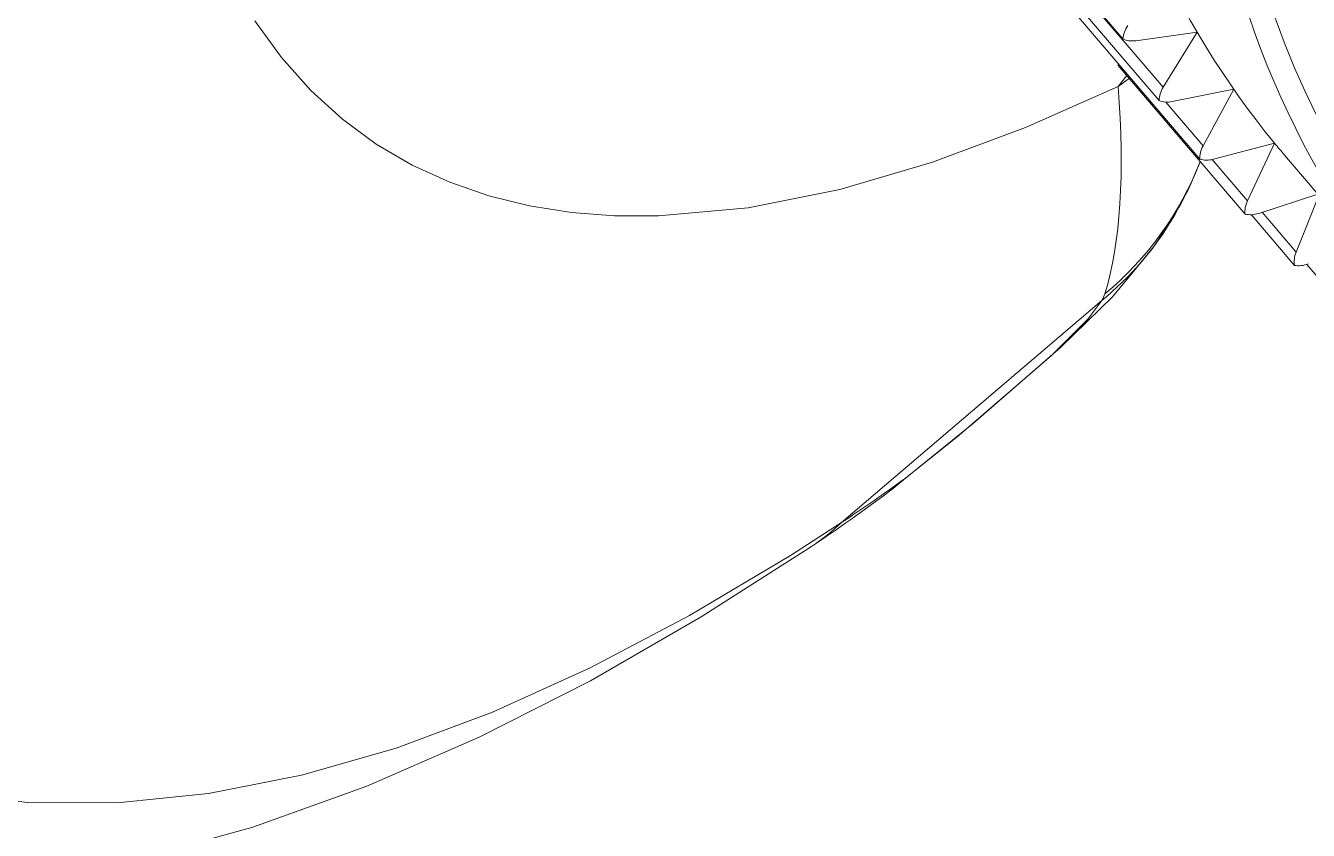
# Model space of a CAD drawing. Header units: metres. Extents: x 2999 to 3109, y 1752 to 1796.
# Drawn here: x 3011.88657 to 3011.89428, y 1761.66757 to 1761.67241 of the extents above; entities that cross this region are included whole.
import ezdxf

# ---------------------------------------------------------------- set-up
doc = ezdxf.new("R2010")
doc.units = ezdxf.units.M
doc.layers.add('PAREDES', color=7, linetype='Continuous')

msp = doc.modelspace()

# ---------------------------------------------------------------- linework, layer by layer
at = {"layer": 'PAREDES', "color": 253, "lineweight": 0}
for p, q in [((3011.893167485591, 1761.672333535803), (3011.892404524503, 1761.67322813701)), ((3011.893409978806, 1761.672042027122), (3011.892647017718, 1761.672936628329)), ((3011.893385310339, 1761.671961904431), (3011.89262234925, 1761.672856505638)), ((3011.893630729633, 1761.671609894046), (3011.89286779172, 1761.672504515108)), ((3011.893614229537, 1761.67237404105), (3011.893245721918, 1761.672322280132)), ((3011.893409978806, 1761.672042027122), (3011.893614229537, 1761.67237404105)), ((3011.8939028733, 1761.671278848764), (3011.893139912211, 1761.672173449971)), ((3011.893139030126, 1761.672046516815), (3011.893190771257, 1761.672113987751)), ((3011.893139030126, 1761.672046516815), (3011.893207618175, 1761.672097558728)), ((3011.893834388824, 1761.672030127311), (3011.893465196463, 1761.67195575901)), ((3011.893650290787, 1761.671690302798), (3011.893834388824, 1761.672030127311)), ((3011.893650290787, 1761.671690302798), (3011.893426282873, 1761.671952962739)), ((3011.894080404786, 1761.67170547093), (3011.893711888253, 1761.67160901786)), ((3011.8939171748, 1761.671359252333), (3011.894080404786, 1761.67170547093)), ((3011.8939171748, 1761.671359252333), (3011.893705532543, 1761.67160743078)), ((3011.894903148825, 1761.670739442579), (3011.894140187736, 1761.671634043787)), ((3011.894341234654, 1761.671398327227), (3011.893984993244, 1761.671283135977)), ((3011.894209509137, 1761.671050325833), (3011.894347088232, 1761.671391447364)), ((3011.89420047069, 1761.670970251828), (3011.893940500798, 1761.671275078268)), ((3011.894209509137, 1761.671050325833), (3011.894005388187, 1761.671289677657)), ((3011.894522340458, 1761.670685341517), (3011.894274100899, 1761.670976428085)), ((3011.891476256056, 1761.669424268341), (3011.893041445643, 1761.67075916982))]:
    msp.add_line(p, q, dxfattribs=at)
for points in [[(3011.893139030126, 1761.672046516815), (3011.892581995586, 1761.671799978529), (3011.892023025058, 1761.671591161983), (3011.891465675547, 1761.671427454212), (3011.890914189436, 1761.671316990134), (3011.890374040517, 1761.671268155892), (3011.890110191029, 1761.671269565308), (3011.8898518181, 1761.671289489586), (3011.889599828982, 1761.671329027414), (3011.889355163989, 1761.671389145064), (3011.889119150628, 1761.671470497562), (3011.888892626621, 1761.67157412403), (3011.888677008778, 1761.671700434528), (3011.888473382959, 1761.671850037804), (3011.888282947502, 1761.672023317495), (3011.888106910636, 1761.672220504975), (3011.887946444125, 1761.672441639642)], [(3011.89176413177, 1761.66961157095), (3011.892270325692, 1761.67002126175), (3011.892793608728, 1761.670477096448), (3011.89310522615, 1761.670781018498), (3011.893346809316, 1761.671071236277), (3011.89346763624, 1761.671254791266)], [(3011.893041445643, 1761.67075916982), (3011.892957608031, 1761.670646843386), (3011.892737556583, 1761.670428917602), (3011.892182536731, 1761.669948306007), (3011.891860094958, 1761.669690886353)], [(3011.883280928217, 1761.669469368044), (3011.883686148579, 1761.669028902799), (3011.884117873869, 1761.668654220653), (3011.884573227515, 1761.668344786163), (3011.885049501667, 1761.668099726222), (3011.885544100952, 1761.667917942605), (3011.886054999197, 1761.667797860288), (3011.886580262928, 1761.667737983662), (3011.887118243273, 1761.667736578716), (3011.887667751472, 1761.667791984137), (3011.888227621943, 1761.667902558463), (3011.888797284873, 1761.668066527669), (3011.889376286329, 1761.668282217), (3011.889964347896, 1761.668548262794), (3011.890561717399, 1761.668863109266), (3011.891168785121, 1761.669225644135), (3011.891476279231, 1761.669424288194)], [(3011.880807293629, 1761.669291487776), (3011.881294696102, 1761.668804249057), (3011.881822523471, 1761.668375269219), (3011.882386573199, 1761.668008984864), (3011.882980822064, 1761.667709237285), (3011.883340104102, 1761.66756551641), (3011.883705847199, 1761.667445493651), (3011.884076330169, 1761.66734930188), (3011.884450089853, 1761.667276491333), (3011.885136730522, 1761.667201840897), (3011.885822857849, 1761.667198760276), (3011.886535914987, 1761.667265845128), (3011.887240241602, 1761.667398424811), (3011.887934750296, 1761.667590263507), (3011.888620177754, 1761.667836045091), (3011.889296310764, 1761.668130764842), (3011.889966206982, 1761.668471416407), (3011.890631705945, 1761.668854914327), (3011.891294872458, 1761.669278848328)]]:
    msp.add_lwpolyline(points, dxfattribs=at)
for centre, radius, start, end in [((3010.970527799075, 1762.908031058607), 1.466147559632665, 301.4662384121358, 319.7050643108328), ((3111.831417499622, 1645.171443435346), 153.508512631862, 130.6030408440979, 130.6668198482213), ((3103.501930915186, 1654.894408575607), 140.7010131401963, 130.6045269452532, 130.6738943172298), ((3011.891810023273, 1761.672302541116), 0.001955035238187436, 309.7378569301731, 338.7879986174764), ((3011.891564865691, 1761.672389079637), 0.00221515058093504, 329.1991609292268, 338.9978339827294), ((3011.891845215862, 1761.67221872791), 0.001887124656666738, 309.3369764795601, 329.2951063049617), ((3011.892868934987, 1761.670863258162), 0.0002014836299582756, 328.8873901147019, 341.4265143546774), ((3011.88721933365, 1761.675961065931), 0.007800693959012925, 303.073171674361, 306.5062633811484), ((3011.890962404606, 1761.670679668552), 0.001335389879464203, 306.8794311941792, 312.2353967081591), ((3011.885373555116, 1761.678123218538), 0.01064351457303726, 303.8021850850337, 306.8990564617397), ((3011.890544495234, 1761.670400097743), 0.001349277166325217, 303.810527734253, 313.6774619118715)]:
    msp.add_arc(centre, radius, start, end, dxfattribs=at)
for centre, major_axis, ratio, start_param, end_param in [((3011.90087586651, 1761.675833257532), (0.005858627080862386, 0.004996398590360712), 0.8089340707589203, 0.07397518306970596, 3.061085939407349), ((3011.90087586651, 1761.675833257532), (0.005972797101564249, 0.0050937222497857), 0.8089340818482185, 6.283098220825195, 9.424691200256348), ((3011.900112928598, 1761.676727878593), (0.005972797101564249, 0.0050937222497857), 0.8089340818482185, 2.678149700164795, 3.126948833465576), ((3011.893314956129, 1761.67235169407), (0.0001217253010711734, 0.0001037960305268887), 0.8089340472728174, 1.88740873336792, 2.457461833953857), ((3011.893254946013, 1761.672463914202), (0.0001217253010711734, 0.0001037960305268887), 0.8089340472728174, 3.475864887237549, 4.045917987823486), ((3011.893286883669, 1761.672218505755), (0.0001217253010711734, 0.0001037960305268887), 0.8089340472728174, 2.557352066040039, 2.64980411529541), ((3011.867685396734, 1761.711992137261), (0.0249993385299504, -0.04173159354607385), 0.1171040234774733, 0.1052667498588562, 0.231585219502449), ((3011.893533140864, 1761.671989211548), (0.0001217253010711734, 0.0001037960305268887), 0.8089340472728174, 1.951522946357727, 2.521575927734375), ((3011.893464986493, 1761.67209574064), (0.0001217253010711734, 0.0001037960305268887), 0.8089340472728174, 3.539979219436646, 4.110032081604004), ((3011.893778469917, 1761.671646125055), (0.0001217253010711734, 0.0001037960305268887), 0.8089340472728174, 2.015636920928955, 2.585690021514893), ((3011.900112928598, 1761.676727878593), (0.005972797101564249, 0.0050937222497857), 0.8089340818482185, 3.126948833465576, 3.141596794128418), ((3011.893702237421, 1761.671746698285), (0.0001217253010711734, 0.0001037960305268887), 0.8089340472728174, 3.604093313217163, 4.174146175384521), ((3011.894049821582, 1761.671323884694), (0.0001217253010711734, 0.0001037960305268887), 0.8089340472728174, 2.079751253128052, 2.64980411529541), ((3011.893965851799, 1761.671418151105), (0.0001217253010711734, 0.0001037960305268887), 0.8089340472728174, 3.668207406997681, 4.238260269165039), ((3011.894346050977, 1761.671023920716), (0.0001217253010711734, 0.0001037960305268887), 0.8089340472728174, 2.143865346908569, 2.713918209075928), ((3011.894254797225, 1761.671111304236), (0.0001217253010711734, 0.0001037960305268887), 0.8089340472728174, 3.732321500778198, 4.302374362945557)]:
    msp.add_ellipse(centre, major_axis=major_axis, ratio=ratio, start_param=start_param, end_param=end_param, dxfattribs=at)

doc.saveas('drawing.dxf')
